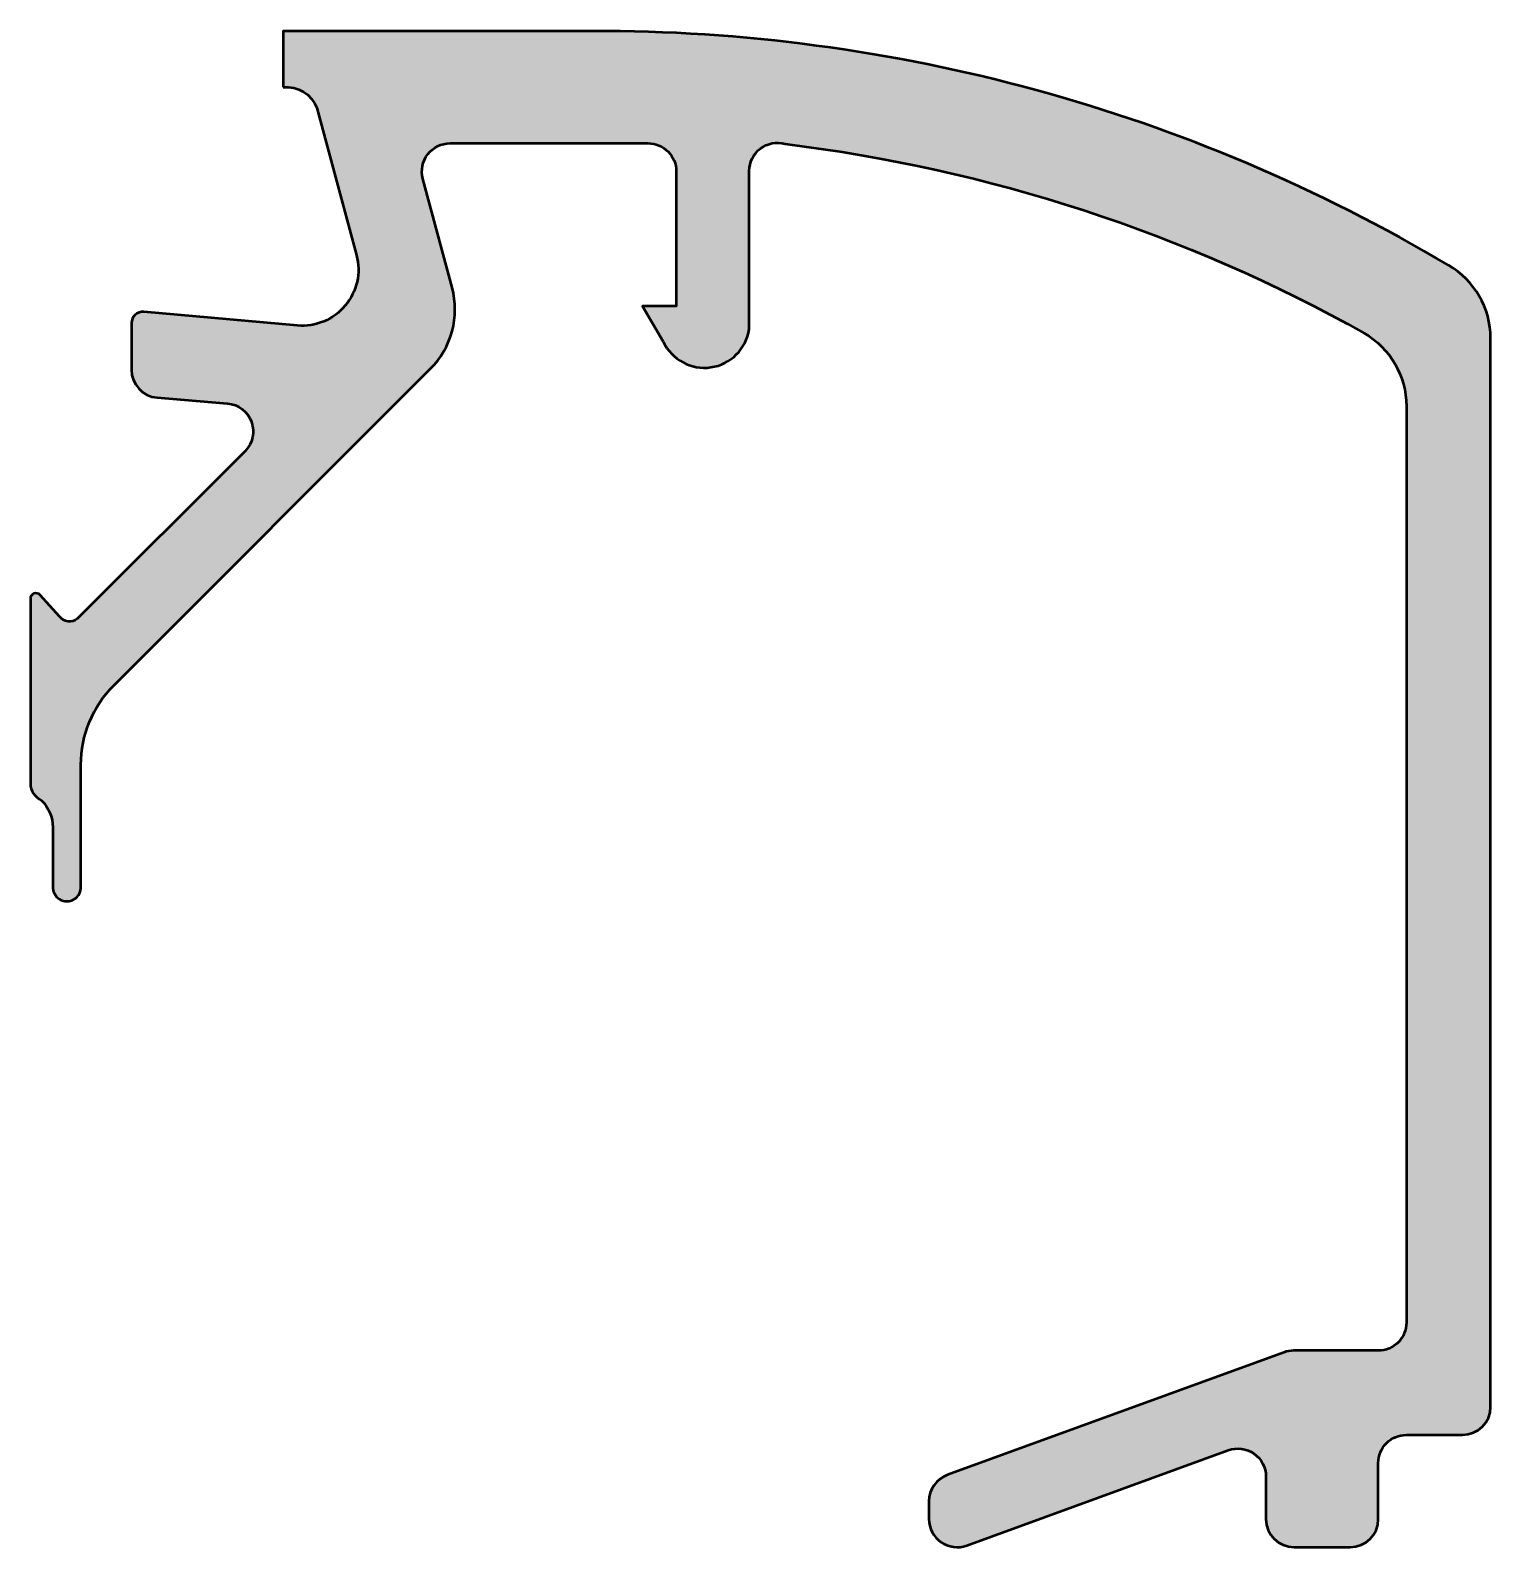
# Model space of a CAD drawing. Extents: x -4 to 22, y -27 to 0.
import ezdxf

# ---------------------------------------------------------------- set-up
doc = ezdxf.new("R2010")
doc.units = 0
doc.layers.add('0S-Alu contour', color=7, linetype='Continuous', lineweight=50)
doc.layers.add('0S-Alu hatch', color=252, linetype='Continuous', lineweight=25)

# ---------------------------------------------------------------- blocks, each defined once
blk = doc.blocks.new('188650__97824A89_9F53_4F2E_B9D2_92634DEDBEE0_')
at = {"layer": '0S-Alu hatch'}
h = blk.add_hatch(color=256, dxfattribs=at)
edge = h.paths.add_edge_path()
edge.add_ellipse((0.5581817626953129, -1.575785570622118), major_axis=(-0.5787161355218239, 0), ratio=1, start_angle=200.7654752575418, end_angle=275.768513929493, ccw=False)
edge.add_line((1.099304199218749, -1.370605468749999), (1.806310892105102, -3.989305734634399))
edge.add_ellipse((0.8403832473466621, -4.248128392051543), major_axis=(-1.000002691446908, 0), ratio=1, start_angle=84.99991221831829, end_angle=195.0001729510551, ccw=False)
edge.add_line((0.7532257437705995, -5.244325637817385), (-1.982380199914263, -5.002422972676781))
edge.add_arc((-1.999996948242188, -5.201645587302606), 0.1999999999999988, 84.94662429487516, 180)
edge.add_line((-2.199996948242187, -5.201645587302606), (-2.199996948242187, -6.030929565429687))
edge.add_arc((-1.700000365970286, -6.030928096721821), 0.4999965822740586, 180.0001683038858, 265.0002310809007)
edge.add_line((-1.743575930595396, -6.529022216796875), (-0.4884560108184834, -6.632524967193601))
edge.add_ellipse((-0.5320211618932001, -7.130615319408282), major_axis=(-0.4999919212922423, 0), ratio=1, start_angle=134.999953519803, end_angle=265.00138223494474, ccw=False)
edge.add_line((-0.1784737706184399, -7.484163284301758), (-3.16664123535156, -10.46667480468749))
edge.add_ellipse((-3.30464329447984, -10.2991945312928), major_axis=(-0.2170120049674796, 0), ratio=1, start_angle=35.51075088518252, end_angle=129.4881790160927, ccw=False)
edge.add_line((-3.481292486190792, -10.42524719238281), (-3.825853976675569, -10.04450224947839))
edge.add_arc((-3.9, -10.11160193073824), 0.0999999999999997, 42.14404596600563, 180)
edge.add_line((-4, -10.11160193073824), (-4, -13.40162658691407))
edge.add_arc((-3.65497227149217, -13.39004595549871), 0.3452220219847665, 181.9223739164256, 244.7448328585207)
edge.add_ellipse((-4.278287905109222, -14.18550220536196), major_axis=(-0.6783171472608399, 0), ratio=1, start_angle=180.4383143559761, end_angle=225.4303498404227, ccw=False)
edge.add_line((-3.599990606307983, -14.18031311035156), (-3.599990844726561, -15.23031616210937))
edge.add_arc((-3.349998474121093, -15.24584898042172), 0.2504744573916995, 176.4446021657057, 363.5553978342948)
edge.add_line((-3.100006103515625, -15.23031616210937), (-3.100006103515625, -13.06692199779293))
edge.add_ellipse((-1.100006103515629, -13.06692199779293), major_axis=(-1.999999999999995, 0), ratio=1, start_angle=314.9999999999992, end_angle=360, ccw=False)
edge.add_line((-2.514219665888702, -11.65270843541982), (3.120910644531246, -6.017578125))
edge.add_arc((2.060265092422588, -4.956903243554986), 1.500000063778756, 314.9992078296317, 374.9997963382538)
edge.add_line((3.5091552734375, -4.568679809570315), (2.989532470703126, -2.629425048828131))
edge.add_ellipse((3.472513363562778, -2.50001698812964), major_axis=(-0.5000169887526333, 0), ratio=1, start_angle=-89.99713986408142, end_angle=14.999304964613373, ccw=False)
edge.add_line((3.472488403320313, -2), (6.999977111816406, -2))
edge.add_ellipse((6.99999381759635, -2.499983294220055), major_axis=(-0.4999832944991477, 0), ratio=1, start_angle=179.9980855946406, end_angle=270.00191440533115, ccw=False)
edge.add_line((7.499977111816406, -2.499999999999999), (7.499977111816406, -4.899993896484375))
edge.add_line((7.499977111816406, -4.899993896484375), (6.899978637695312, -4.899993896484374))
edge.add_line((6.899978637695312, -4.899993896484374), (7.268600463867183, -5.531219482421873))
edge.add_arc((8.00089599402432, -5.188248111818886), 0.8086322430755627, 205.0960909908517, 351.1829758938576)
edge.add_line((8.799972534179693, -5.312194824218753), (8.799964904785158, -2.491424560546879))
edge.add_ellipse((9.299964777617165, -2.491410217753756), major_axis=(-0.4999998730377223, 0), ratio=1, start_angle=-105.88257427835401, end_angle=0.0016435634988738457, ccw=False)
edge.add_ellipse((6.028869037975226, -29.90243741822099), major_axis=(-28.09936409168982, 0), ratio=1, start_angle=240.77072403650078, end_angle=263.0339408042154, ccw=False)
edge.add_ellipse((19.00000257183398, -6.679895679670557), major_axis=(-1.499944022835379, 0), ratio=1, start_angle=179.9986263413489, end_angle=240.0012345305397, ccw=False)
edge.add_line((20.49994659423828, -6.679931640625007), (20.49994659423828, -22.99993896484376))
edge.add_ellipse((19.99996488430793, -22.99995725469254), major_axis=(-0.4999817102648729, 0), ratio=1, start_angle=89.99877833192892, end_angle=180.0020959390083, ccw=False)
edge.add_line((19.99995422363281, -23.49993896484376), (18.49096679687507, -23.49993896484376))
edge.add_arc((18.5029697182439, -24.07241330240593), 0.5726001548101749, 91.20112980323829, 108.8656829074956)
edge.add_line((18.31781905401623, -23.53057368699866), (12.32757710896645, -25.7120641650712))
edge.add_arc((12.49989439948574, -26.18136079208563), 0.4999325681919785, 110.1623280695432, 179.9831054152357)
edge.add_line((11.99996185302734, -26.18121337890624), (11.99996948242187, -26.50021362304688))
edge.add_arc((12.50026212711462, -26.5000182679988), 0.500292682834017, 180.0223729437421, 289.9617624713841)
edge.add_line((12.67105851887752, -26.9702536995201), (17.32889144499014, -25.27388014104667))
edge.add_ellipse((17.49952659253496, -25.74432594613254), major_axis=(-0.5004354195103886, 0), ratio=1, start_angle=180.0456758639912, end_angle=289.93618764365846, ccw=False)
edge.add_line((17.99996185302735, -25.74392700195313), (17.99996185302734, -26.49993896484375))
edge.add_arc((18.49997391136395, -26.49992690674935), 0.5000120584820031, 180.0013817225905, 269.9977440066009)
edge.add_line((18.4999542236328, -26.99993896484375), (19.49996185302733, -26.99993896484375))
edge.add_arc((19.4998940557652, -26.49987879795244), 0.5000601714872283, 270.0077680591584, 359.9931062117868)
edge.add_line((19.99995422363281, -26.49993896484375), (19.99994659423828, -25.49993896484376))
edge.add_ellipse((20.49992861042431, -25.49992098024813), major_axis=(-0.4999820165094886, 0), ratio=1, start_angle=-90.0038094587257, end_angle=0.002060957060621149, ccw=False)
edge.add_line((20.49996185302735, -24.99993896484375), (21.49996185302735, -24.99993896484375))
edge.add_arc((21.49993297546721, -24.49993297626526), 0.5000059894123952, 270.0033090849994, 359.9993137677805)
edge.add_line((21.99993896484375, -24.49993896484376), (21.99993896484375, -5.470672607421871))
edge.add_arc((20.499990773085, -5.470634649099832), 1.499948192239044, 359.998550048757, 420.0008060659233)
edge.add_arc((6.063874564799195, -29.72640776590891), 29.7264765222189, 59.27885960531523, 90.12323165376368)
edge.add_line((5.999938964843783, 0), (0.5000152587890625, 0))
edge.add_line((0.5000152587890625, 0), (0.5000152587890625, -1))
at = {"layer": '0S-Alu contour', "color": 7}
for points in [[(5.999938964843783, 0), (0.5000152587890625, 0), (0.5000152587890625, -1)], [(1.099304199218749, -1.370605468749999), (1.806310892105102, -3.989305734634399)], [(3.472488403320313, -2), (6.999977111816406, -2)], [(3.5091552734375, -4.568679809570315), (2.989532470703126, -2.629425048828131)], [(7.499977111816406, -2.499999999999999), (7.499977111816406, -4.899993896484375), (6.899978637695312, -4.899993896484374), (7.268600463867183, -5.531219482421873)], [(8.799972534179693, -5.312194824218753), (8.799964904785158, -2.491424560546879)], [(0.7532257437705995, -5.244325637817385), (-1.982380199914263, -5.002422972676781)], [(-2.199996948242187, -5.201645587302606), (-2.199996948242187, -6.030929565429687)], [(21.99993896484375, -24.49993896484376), (21.99993896484375, -5.470672607421871)], [(-2.514219665888702, -11.65270843541982), (3.120910644531247, -6.017578125)], [(-1.743575930595396, -6.529022216796875), (-0.4884560108184835, -6.632524967193601)], [(20.49994659423828, -6.679931640625007), (20.49994659423828, -22.99993896484376)], [(-0.1784737706184399, -7.484163284301758), (-3.16664123535156, -10.46667480468749)], [(-4, -10.11160193073824), (-4, -13.40162658691407)], [(-3.481292486190792, -10.42524719238281), (-3.825853976675569, -10.04450224947839)], [(-3.100006103515625, -15.23031616210937), (-3.100006103515625, -13.06692199779293)], [(-3.599990606307983, -14.18031311035156), (-3.599990844726561, -15.23031616210937)], [(19.99995422363281, -23.49993896484376), (18.49096679687507, -23.49993896484376)], [(18.31781905401623, -23.53057368699866), (12.32757710896645, -25.7120641650712)], [(20.49996185302735, -24.99993896484375), (21.49996185302735, -24.99993896484375)], [(12.67105851887752, -26.9702536995201), (17.32889144499014, -25.27388014104667)], [(19.99995422363281, -26.49993896484375), (19.99994659423828, -25.49993896484376)], [(17.99996185302735, -25.74392700195313), (17.99996185302734, -26.49993896484375)], [(11.99996185302734, -26.18121337890624), (11.99996948242187, -26.50021362304688)], [(18.4999542236328, -26.99993896484375), (19.49996185302733, -26.99993896484375)]]:
    blk.add_lwpolyline(points, dxfattribs=at)
for centre, radius, start, end in [((6.063874564799195, -29.72640776590891), 29.7264765222189, 59.27885960531523, 90.12323165376368), ((20.499990773085, -5.470634649099832), 1.499948192239044, 359.998550048757, 60.0008060659234), ((2.060265092422588, -4.956903243554986), 1.500000063778756, 314.9992078296317, 14.99979633825376), ((-1.999996948242188, -5.201645587302606), 0.1999999999999988, 84.94662429487516, 180), ((8.00089599402432, -5.188248111818886), 0.8086322430755627, 205.0960909908517, 351.1829758938576), ((-1.700000365970286, -6.030928096721821), 0.4999965822740586, 180.0001683038858, 265.0002310809007), ((-3.9, -10.11160193073824), 0.0999999999999997, 42.14404596600563, 180), ((-3.65497227149217, -13.39004595549871), 0.3452220219847665, 181.9223739164256, 244.7448328585207), ((-3.349998474121093, -15.24584898042172), 0.2504744573916995, 176.4446021657057, 3.555397834294713), ((18.5029697182439, -24.07241330240593), 0.5726001548101749, 91.20112980323829, 108.8656829074956), ((21.49993297546721, -24.49993297626526), 0.5000059894123952, 270.0033090849994, 359.9993137677805), ((12.49989439948574, -26.18136079208563), 0.4999325681919785, 110.1623280695432, 179.9831054152357), ((12.50026212711462, -26.5000182679988), 0.500292682834017, 180.0223729437421, 289.9617624713841), ((18.49997391136395, -26.49992690674935), 0.5000120584820031, 180.0013817225905, 269.9977440066009), ((19.4998940557652, -26.49987879795244), 0.5000601714872283, 270.0077680591584, 359.9931062117868)]:
    blk.add_arc(centre, radius, start, end, dxfattribs=at)
at = {"layer": '0S-Alu contour', "color": 7, "extrusion": (0, 0, -1)}
for centre, radius, start, end in [((-0.5581817626953129, -1.575785570622118), 0.5787161355218239, 84.23148607050697, 159.2345247424582), ((-3.472513363562778, -2.50001698812964), 0.5000169887526333, 345.0006950353866, 89.99713986408145), ((-6.99999381759635, -2.499983294220055), 0.4999832944991477, 89.99808559466888, 180.0019144053594), ((-9.299964777617165, -2.491410217753756), 0.4999998730377224, 359.9983564365011, 105.8825742783541), ((-6.028869037975226, -29.90243741822099), 28.09936409168982, 96.96605919578462, 119.2292759634992), ((-0.8403832473466621, -4.248128392051543), 1.000002691446908, 164.9998270489449, 275.0000877816817), ((-19.00000257183398, -6.679895679670557), 1.499944022835379, 119.9987654694603, 180.0013736586511), ((0.5320211618932001, -7.130615319408282), 0.4999919212922423, 94.99861776505524, 225.0000464801971), ((3.30464329447984, -10.2991945312928), 0.2170120049674796, 230.5118209839074, 324.4892491148175), ((1.100006103515629, -13.06692199779293), 1.999999999999995, 0, 45.0000000000008), ((4.278287905109222, -14.18550220536196), 0.6783171472608399, 134.5696501595773, 179.5616856440239), ((-19.99996488430793, -22.99995725469254), 0.4999817102648729, 179.9979040609917, 270.0012216680711), ((-20.49992861042431, -25.49992098024813), 0.4999820165094887, 359.9979390429394, 90.00380945872578), ((-17.49952659253496, -25.74432594613254), 0.5004354195103886, 70.06381235634154, 179.9543241360088)]:
    blk.add_arc(centre, radius, start, end, dxfattribs=at)
blk = doc.blocks.new('188650__830CD8AB_42A9_4096_B96D_58EA05C11C86_')
at = {"layer": '0S-Alu contour', "color": 7}
blk.add_blockref('188650__97824A89_9F53_4F2E_B9D2_92634DEDBEE0_', (0, 0), dxfattribs=at)

msp = doc.modelspace()

# ---------------------------------------------------------------- block references
at = {"layer": '0S-Alu contour', "color": 7}
msp.add_blockref('188650__830CD8AB_42A9_4096_B96D_58EA05C11C86_', (0, 0), dxfattribs=at)

doc.saveas('drawing.dxf')
